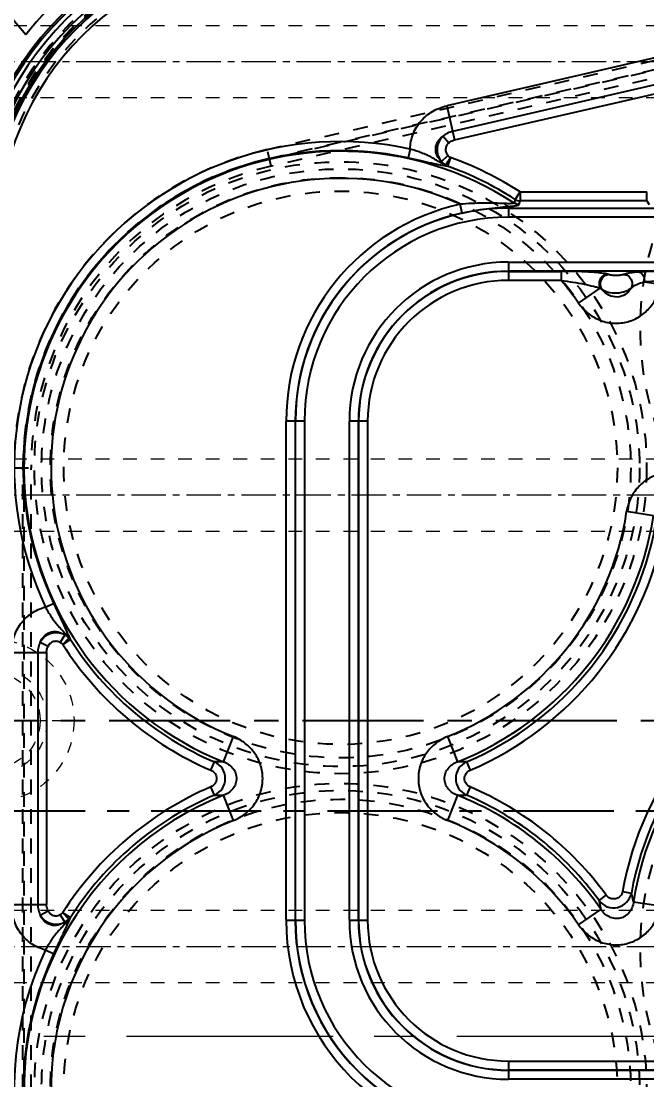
# Model space of a CAD drawing. Header units: millimetres. Extents: x -685 to 1888, y -6001 to 855.
# Drawn here: x 69 to 138.2, y -1263.5 to -1146.2 of the extents above; entities that cross this region are included whole.
import ezdxf

# ---------------------------------------------------------------- set-up
doc = ezdxf.new("R2010")
doc.units = ezdxf.units.MM
doc.header["$LTSCALE"] = 16.335
doc.header["$PDMODE"] = 3
doc.header["$PDSIZE"] = 0.3125
doc.linetypes.add('CENTER', pattern=[0.6, 0.375, -0.075, 0.075, -0.075])
doc.linetypes.add('HIDDEN', pattern=[0.2, 0.1, -0.1])
doc.layers.get('0').update_dxf_attribs({"linetype": 'CONTINUOUS'})
doc.layers.get('Defpoints').update_dxf_attribs({"linetype": 'CONTINUOUS'})
doc.layers.add('cool', color=153, linetype='HIDDEN', lineweight=9)
doc.layers.add('moldbase', color=7, linetype='CONTINUOUS', lineweight=20)
doc.layers.add('DEFAULT_2', color=8, linetype='HIDDEN')
doc.styles.get("Standard").update_dxf_attribs({"font": 'txt', "width": 0.8})
doc.dimstyles.get("Standard").update_dxf_attribs({"dimtxt": 0.15625, "dimasz": 0.1875, "dimexe": 0.125, "dimexo": 0.0625, "dimtad": 0, "dimtih": 1, "dimtoh": 1, "dimdsep": 46, "dimtxsty": 'Standard', "dimcen": 0.09, "dimadec": 0, "dimazin": 0, "dimtp": 0.01, "dimtm": 0.01, "dimtfac": 1, "dimtofl": 0, "dimtmove": 0, "dimatfit": 3, "dimfxl": 0, "dimtolj": 1, "dimarcsym": 0})

# ---------------------------------------------------------------- blocks, each defined once
blk = doc.blocks.new('*D142')
at = {"color": 4, "lineweight": -2}
for p, q in [((98.28, -1135.27), (40.35, -1135.27)), ((40.35, -1140.27), (40.35, -1196.23)), ((40.35, -1307.15), (40.35, -1214.9)), ((98.28, -1312.15), (40.35, -1312.15))]:
    blk.add_line(p, q, dxfattribs=at)
at = {"color": 4}
for points in [[(39.51, -1140.27), (41.18, -1140.27), (40.35, -1135.27)], [(39.51, -1307.15), (41.18, -1307.15), (40.35, -1312.15)]]:
    blk.add_solid(points, dxfattribs=at)
at = {"layer": 'Defpoints', "color": 0}
for p in [(98.28, -1135.27), (40.35, -1312.15), (98.28, -1312.15)]:
    blk.add_point(p, dxfattribs=at)
at = {"color": 6, "insert": (40.35, -1205.57), "char_height": 5, "attachment_point": 5, "rotation": 90}
blk.add_mtext('\\A1;176.88', dxfattribs=at)
blk = doc.blocks.new('124')
at = {"layer": 'cool', "ltscale": 0.932966}
for p, q in [((10.14, -1344.71), (401.48, -1344.71)), ((10.14, -1352.71), (401.48, -1352.71))]:
    blk.add_line(p, q, dxfattribs=at)
at = {"layer": 'cool', "color": 1, "linetype": 'CENTER', "ltscale": 0.621977}
blk.add_line((-4.19, -1348.71), (415.81, -1348.71), dxfattribs=at)
blk = doc.blocks.new('125')
at = {"layer": 'moldbase', "color": 1, "linetype": 'CENTER', "ltscale": 0.55978}
blk.add_line((-944.09, -1223.71), (-924.29, -1223.71), dxfattribs=at)
at = {"layer": 'moldbase', "color": 8, "linetype": 'HIDDEN', "ltscale": 0.746373}
for radius in [9, 6, 5.25]:
    blk.add_circle((-934.19, -1223.71), radius, dxfattribs=at)

msp = doc.modelspace()

# ---------------------------------------------------------------- linework, layer by layer
msp.add_line((69.455, -1147.764), (65.807, -1143.416))
at = {"color": 7, "linetype": 'Continuous'}
for p, q in [((143.271, -1149.34), (116.063, -1155.611)), ((143.926, -1152.185), (116.719, -1158.456)), ((116.937, -1159.404), (144.145, -1153.133)), ((116.063, -1155.611), (116.937, -1159.404)), ((115.655, -1158.981), (116.284, -1159.722)), ((112.019, -1160.411), (111.806, -1161.387)), ((115.49, -1161.791), (116.202, -1161.127)), ((115.936, -1162.165), (116.468, -1161.35)), ((116.468, -1161.35), (116.135, -1162.292)), ((123.639, -1165.997), (124.184, -1165.159)), ((124.184, -1165.159), (124.184, -1166.159)), ((124.184, -1165.159), (138.215, -1165.159)), ((138.215, -1166.159), (138.215, -1165.159)), ((117.771, -1167.499), (117.554, -1166.523)), ((123.639, -1165.997), (123.518, -1166.393)), ((124.066, -1166.557), (124.184, -1166.159)), ((138.215, -1166.159), (124.184, -1166.159)), ((138.215, -1166.159), (138.472, -1166.557)), ((122.899, -1166.77), (122.899, -1167.957)), ((122.899, -1166.957), (167.119, -1166.957)), ((167.119, -1167.957), (122.899, -1167.957)), ((122.899, -1172.93), (122.899, -1174.951)), ((122.899, -1172.93), (167.119, -1172.93)), ((167.119, -1173.93), (122.899, -1173.93)), ((122.899, -1173.952), (128.727, -1173.952)), ((128.727, -1173.952), (128.727, -1174.951)), ((128.727, -1174.951), (122.899, -1174.951)), ((130.663, -1177.474), (133.059, -1175.817)), ((137.968, -1175.121), (139.713, -1175.388)), ((98.291, -1245.819), (98.291, -1190.544)), ((100.312, -1190.544), (98.291, -1190.544)), ((99.291, -1190.544), (99.291, -1245.819)), ((99.313, -1245.819), (99.313, -1190.544)), ((100.312, -1190.544), (100.312, -1245.819)), ((105.286, -1245.819), (105.286, -1190.544)), ((107.307, -1190.544), (105.286, -1190.544)), ((106.285, -1190.544), (106.285, -1245.819)), ((106.307, -1245.819), (106.307, -1190.544)), ((107.307, -1190.544), (107.307, -1245.819)), ((138.948, -1201.013), (135.984, -1200.558)), ((71.647, -1211.146), (72.551, -1210.719)), ((73.771, -1214.218), (73.285, -1215.061)), ((73.562, -1215.271), (74.236, -1214.569)), ((71.07, -1215.01), (71.934, -1215.457)), ((74.405, -1214.734), (73.562, -1215.271)), ((67.878, -1216.165), (71.77, -1216.165)), ((70.797, -1216.165), (70.797, -1244.086)), ((71.77, -1216.165), (71.77, -1244.086)), ((91.353, -1228.268), (92.462, -1225.482)), ((116.151, -1225.482), (117.26, -1228.268)), ((89.965, -1229.206), (90.358, -1228.288)), ((91.353, -1228.268), (90.358, -1228.288)), ((118.255, -1228.288), (118.648, -1229.206)), ((90.358, -1231.963), (89.965, -1231.044)), ((118.648, -1231.044), (118.255, -1231.963)), ((92.462, -1234.769), (91.353, -1231.983)), ((117.26, -1231.983), (116.151, -1234.769)), ((117.26, -1231.983), (118.255, -1231.963)), ((135.523, -1242.634), (136.506, -1242.811)), ((136.749, -1243.776), (136.506, -1242.811)), ((132.925, -1243.636), (133.732, -1243.047)), ((136.749, -1243.776), (139.713, -1244.23)), ((67.878, -1244.086), (71.77, -1244.086)), ((71.07, -1245.24), (71.934, -1244.793)), ((74.236, -1245.682), (73.562, -1244.98)), ((73.562, -1244.98), (74.405, -1245.516)), ((130.663, -1246.316), (133.129, -1244.611)), ((73.771, -1246.032), (73.285, -1245.189)), ((98.291, -1245.819), (100.312, -1245.819)), ((105.286, -1245.819), (107.307, -1245.819)), ((71.647, -1249.104), (72.551, -1249.532)), ((122.899, -1261.411), (122.899, -1263.432)), ((122.899, -1261.411), (200.972, -1261.411)), ((200.972, -1262.41), (122.899, -1262.41)), ((122.899, -1262.432), (288.724, -1262.432)), ((288.724, -1263.432), (122.899, -1263.432))]:
    msp.add_line(p, q, dxfattribs=at)
at = {"color": 1, "linetype": 'CENTER', "ltscale": 2.18358}
msp.add_line((57.305, -1223.709), (354.318, -1223.709), dxfattribs=at)
at = {"color": 1, "linetype": 'CENTER', "ltscale": 1.990328}
msp.add_line((-14.188, -1233.709), (425.812, -1233.709), dxfattribs=at)
at = {"color": 7, "linetype": 'Continuous'}
for centre, radius, start, end in [((98.277, -1170.444), 35.175, 90, 180), ((98.277, -1170.444), 34.971, 90, 180), ((98.277, -1170.444), 34.469, 90, 180), ((98.277, -1170.444), 33.634, 90, 180), ((98.277, -1170.444), 33.132, 90, 180), ((98.277, -1170.444), 32.925, 90, 180), ((98.277, -1170.444), 36.675, 118.19983, 141.80017), ((98.277, -1170.444), 31.922, 90, 180), ((117.002, -1160.469), 2.008, 132.13653, 221.1543), ((104.307, -1195.704), 36.126, 77.67295, 205.30613), ((104.307, -1195.704), 35.127, 77.67433, 205.30399), ((104.307, -1195.704), 35.046, 56.7574, 248.30836), ((104.307, -1195.704), 36.443, 56.94467, 70.50506), ((104.307, -1195.704), 35.444, 56.94467, 70.50506), ((104.307, -1195.704), 32.047, 65.58264, 248.30835), ((122.899, -1190.544), 24.608, 102.54449, 180), ((122.899, -1190.544), 23.608, 102.54449, 180), ((122.899, -1190.544), 23.586, 90, 180), ((122.899, -1190.544), 22.587, 90, 180), ((122.899, -1190.544), 17.613, 90, 180), ((122.899, -1190.544), 16.614, 90, 180), ((122.899, -1190.544), 16.592, 90, 180), ((122.899, -1190.544), 15.592, 90, 180), ((104.307, -1195.704), 32.047, 34.67062, 40.35822), ((104.307, -1195.704), 32.047, 291.69163, 351.28734), ((104.307, -1195.704), 35.046, 291.69173, 351.28724), ((104.307, -1195.704), 35.444, 293.17475, 349.80422), ((104.307, -1195.704), 36.443, 293.17473, 349.80424), ((72.823, -1215.988), 2.008, 61.82702, 150.84122), ((104.307, -1195.704), 36.443, 212.47394, 246.82527), ((104.307, -1195.704), 35.444, 212.47394, 246.82528), ((171.39, -1249.085), 36.443, 113.17473, 169.80424), ((171.39, -1249.085), 35.444, 113.17475, 169.80422), ((171.39, -1249.085), 35.046, 111.69173, 171.28724), ((89.545, -1230.125), 2.01, 293.87447, 66.12563), ((119.068, -1230.125), 2.01, 113.87477, 246.12426), ((104.307, -1264.546), 36.443, 113.17473, 147.52609), ((104.307, -1264.546), 36.443, 36.15371, 66.82526), ((104.307, -1264.546), 35.046, 111.69164, 350.0013), ((104.307, -1264.546), 35.444, 113.17472, 147.52608), ((104.307, -1264.546), 35.046, 34.6707, 68.30827), ((104.307, -1264.546), 35.444, 36.15372, 66.82525), ((104.307, -1264.546), 32.047, 111.69166, 349.42748), ((104.307, -1264.546), 32.047, 34.67061, 68.30837), ((134.533, -1242.431), 2.01, 216.85374, 349.10323), ((72.823, -1244.262), 2.008, 209.15752, 298.17541), ((122.899, -1245.819), 24.608, 180, 270), ((122.899, -1245.819), 23.608, 180, 270), ((122.899, -1245.819), 23.586, 180, 270), ((122.899, -1245.819), 22.587, 180, 270), ((122.899, -1245.819), 17.613, 180, 270), ((122.899, -1245.819), 16.614, 180, 270), ((122.899, -1245.819), 16.592, 180, 270), ((122.899, -1245.819), 15.592, 180, 270), ((104.307, -1264.546), 36.126, 154.69398, 308.28509), ((104.307, -1264.546), 35.127, 154.69536, 308.28297)]:
    msp.add_arc(centre, radius, start, end, dxfattribs=at)
for points, knots in [([(112.019, -1160.411), (112.025, -1159.849), (112.24, -1158.718), (113.131, -1157.251), (114.451, -1156.158), (115.515, -1155.737), (116.063, -1155.611)], [0, 0, 0, 0, 0.2498854, 0.499818, 0.749839, 1, 1, 1, 1]), ([(115.49, -1161.791), (115.291, -1161.612), (115.034, -1161.281), (114.856, -1160.761), (114.826, -1160.341), (114.905, -1159.928), (115.143, -1159.434), (115.436, -1159.135), (115.655, -1158.981)], [0, 0, 0, 0, 0.2457978, 0.3723309, 0.5001044, 0.6280048, 0.7543013, 1, 1, 1, 1]), ([(116.719, -1158.456), (116.527, -1158.5), (116.147, -1158.632), (115.808, -1158.85), (115.655, -1158.981)], [0, 0, 0, 0, 0.4948748, 1, 1, 1, 1]), ([(116.284, -1159.723), (116.33, -1159.684), (116.526, -1159.539), (116.758, -1159.445), (116.937, -1159.404)], [0, 0, 0, 0, 0.2442831, 1, 1, 1, 1]), ([(115.936, -1162.165), (115.783, -1162.099), (115.481, -1161.962), (115.046, -1161.72), (114.618, -1161.462), (114.172, -1161.213), (113.69, -1160.983), (113.165, -1160.776), (112.604, -1160.584), (112.217, -1160.466), (112.019, -1160.411)], [0, 0, 0, 0, 0.1160422, 0.2306939, 0.3465005, 0.463984, 0.5870421, 0.7180166, 0.8567453, 1, 1, 1, 1]), ([(116.284, -1159.723), (116.185, -1159.807), (116.016, -1160.017), (115.909, -1160.405), (115.97, -1160.804), (116.113, -1161.032), (116.202, -1161.127)], [0, 0, 0, 0, 0.2500368, 0.5000291, 0.7499978, 1, 1, 1, 1]), ([(111.805, -1161.387), (112.264, -1161.487), (113.127, -1161.677), (114.311, -1161.938), (115.296, -1162.14), (115.878, -1162.246), (116.135, -1162.292)], [0, 0, 0, 0, 0.3185761, 0.5990602, 0.8226901, 1, 1, 1, 1]), ([(115.49, -1161.791), (115.523, -1161.827), (115.66, -1161.964), (115.814, -1162.085), (115.936, -1162.165)], [0, 0, 0, 0, 0.2530206, 1, 1, 1, 1]), ([(116.468, -1161.35), (116.444, -1161.334), (116.349, -1161.268), (116.261, -1161.191), (116.202, -1161.127)], [0, 0, 0, 0, 0.2538179, 1, 1, 1, 1]), ([(116.135, -1162.292), (116.118, -1162.285), (116.046, -1162.251), (115.981, -1162.205), (115.936, -1162.165)], [0, 0, 0, 0, 0.2391951, 1, 1, 1, 1]), ([(122.478, -1166.448), (122.104, -1166.434), (121.322, -1166.404), (119.679, -1166.389), (118.41, -1166.448), (117.554, -1166.523)], [0, 0, 0, 0, 0.2276749, 0.4768037, 1, 1, 1, 1]), ([(123.518, -1166.393), (123.515, -1166.405), (123.479, -1166.425), (123.414, -1166.438), (123.312, -1166.451), (123.125, -1166.46), (122.843, -1166.46), (122.606, -1166.453), (122.478, -1166.448)], [0, 0, 0, 0, 0.0339014, 0.1000301, 0.1984494, 0.3240793, 0.6356123, 1, 1, 1, 1]), ([(122.899, -1166.77), (122.858, -1166.764), (122.684, -1166.709), (122.551, -1166.566), (122.478, -1166.448)], [0, 0, 0, 0, 0.2305854, 1, 1, 1, 1]), ([(122.899, -1166.77), (123.048, -1166.758), (123.32, -1166.732), (123.639, -1166.691), (123.845, -1166.653), (123.954, -1166.624), (124.025, -1166.597), (124.062, -1166.571), (124.066, -1166.557)], [0, 0, 0, 0, 0.3741638, 0.6832827, 0.8046772, 0.8988221, 0.9633652, 1, 1, 1, 1]), ([(124.066, -1166.557), (124.017, -1166.557), (123.826, -1166.541), (123.638, -1166.472), (123.518, -1166.393)], [0, 0, 0, 0, 0.2521091, 1, 1, 1, 1]), ([(117.771, -1167.499), (118.657, -1167.302), (119.977, -1167.07), (121.693, -1166.872), (122.51, -1166.803), (122.899, -1166.77)], [0, 0, 0, 0, 0.5253093, 0.7742701, 1, 1, 1, 1]), ([(133.857, -1174.265), (133.738, -1174.234), (133.454, -1174.182), (132.973, -1174.121), (132.392, -1174.069), (131.487, -1174.01), (130.256, -1173.964), (129.247, -1173.952), (128.727, -1173.952)], [0, 0, 0, 0, 0.07192, 0.1678691, 0.2826347, 0.411567, 0.6968879, 1, 1, 1, 1]), ([(133.857, -1174.265), (133.699, -1174.272), (133.446, -1174.354), (133.183, -1174.585), (133.02, -1174.822), (132.932, -1175.096), (132.908, -1175.438), (132.981, -1175.684), (133.059, -1175.817)], [0, 0, 0, 0, 0.230112, 0.3644926, 0.5045389, 0.6438605, 0.7765925, 1, 1, 1, 1]), ([(134.027, -1174.319), (133.861, -1174.324), (133.591, -1174.404), (133.308, -1174.647), (133.134, -1174.905), (133.053, -1175.206), (133.053, -1175.58), (133.167, -1175.838), (133.272, -1175.968)], [0, 0, 0, 0, 0.2250145, 0.3589571, 0.4992035, 0.6396345, 0.7740216, 1, 1, 1, 1]), ([(134.027, -1174.319), (134.015, -1174.314), (133.959, -1174.294), (133.902, -1174.277), (133.857, -1174.265)], [0, 0, 0, 0, 0.2194042, 1, 1, 1, 1]), ([(135.637, -1174.29), (135.55, -1174.32), (135.306, -1174.379), (134.858, -1174.427), (134.405, -1174.415), (134.114, -1174.354), (134.027, -1174.319)], [0, 0, 0, 0, 0.1690637, 0.4592196, 0.8269943, 1, 1, 1, 1]), ([(137.386, -1174.032), (137.026, -1174.059), (136.534, -1174.105), (135.952, -1174.204), (135.729, -1174.259), (135.637, -1174.29)], [0, 0, 0, 0, 0.6114456, 0.8351317, 1, 1, 1, 1]), ([(135.637, -1174.29), (135.813, -1174.296), (136.17, -1174.414), (136.517, -1174.82), (136.639, -1175.329), (136.554, -1175.666), (136.469, -1175.815)], [0, 0, 0, 0, 0.2581847, 0.5175488, 0.7488599, 1, 1, 1, 1]), ([(139.783, -1173.952), (139.571, -1173.952), (138.772, -1173.959), (137.972, -1173.989), (137.386, -1174.032)], [0, 0, 0, 0, 0.2653621, 1, 1, 1, 1]), ([(137.387, -1174.032), (137.578, -1174.06), (137.776, -1174.302), (137.89, -1174.593), (137.952, -1174.827), (137.969, -1175.005), (137.968, -1175.121)], [0, 0, 0, 0, 0.4462974, 0.5897418, 0.7339146, 1, 1, 1, 1]), ([(128.727, -1174.951), (129.166, -1175.015), (130.017, -1175.145), (131.219, -1175.357), (132.121, -1175.544), (132.715, -1175.699), (132.957, -1175.776), (133.059, -1175.817)], [0, 0, 0, 0, 0.3009816, 0.5839403, 0.8280387, 0.9255966, 1, 1, 1, 1]), ([(130.663, -1177.474), (130.947, -1177.884), (131.635, -1178.629), (132.938, -1179.405), (134.415, -1179.762), (135.931, -1179.655), (137.342, -1179.087), (138.513, -1178.119), (139.345, -1176.851), (139.638, -1175.881), (139.713, -1175.388)], [0, 0, 0, 0, 0.1250475, 0.2500705, 0.3750479, 0.5000317, 0.6250105, 0.7499789, 0.8749753, 1, 1, 1, 1]), ([(133.059, -1175.817), (133.077, -1175.83), (133.149, -1175.879), (133.22, -1175.93), (133.272, -1175.968)], [0, 0, 0, 0, 0.2635259, 1, 1, 1, 1]), ([(136.469, -1175.815), (136.315, -1176.093), (135.88, -1176.583), (134.942, -1176.886), (133.978, -1176.657), (133.474, -1176.225), (133.272, -1175.968)], [0, 0, 0, 0, 0.2506684, 0.4942318, 0.7418142, 1, 1, 1, 1]), ([(136.469, -1175.815), (136.291, -1175.966), (135.799, -1176.238), (134.917, -1176.427), (134.008, -1176.356), (133.462, -1176.117), (133.272, -1175.968)], [0, 0, 0, 0, 0.2060816, 0.4878342, 0.786522, 1, 1, 1, 1]), ([(136.469, -1175.816), (136.667, -1175.652), (137.132, -1175.335), (137.675, -1175.18), (137.968, -1175.121)], [0, 0, 0, 0, 0.4609637, 1, 1, 1, 1]), ([(137.968, -1175.121), (138.106, -1175.101), (138.709, -1175.025), (139.316, -1174.977), (139.783, -1174.951)], [0, 0, 0, 0, 0.2294871, 1, 1, 1, 1]), ([(145.034, -1198.473), (144.75, -1198.062), (144.062, -1197.318), (142.759, -1196.542), (141.282, -1196.185), (139.765, -1196.292), (138.355, -1196.859), (137.184, -1197.827), (136.351, -1199.095), (136.059, -1200.065), (135.984, -1200.558)], [0, 0, 0, 0, 0.1250472, 0.2500704, 0.3750489, 0.5000326, 0.625011, 0.7499781, 0.8749745, 1, 1, 1, 1]), ([(67.878, -1216.165), (67.878, -1215.603), (68.049, -1214.471), (68.818, -1212.94), (70.048, -1211.742), (71.101, -1211.278), (71.647, -1211.146)], [0, 0, 0, 0, 0.2501446, 0.500177, 0.7501331, 1, 1, 1, 1]), ([(71.647, -1211.146), (71.743, -1211.328), (71.946, -1211.679), (72.262, -1212.18), (72.58, -1212.646), (72.912, -1213.064), (73.256, -1213.442), (73.719, -1213.921), (74.041, -1214.301), (74.236, -1214.569)], [0, 0, 0, 0, 0.1432366, 0.2820843, 0.4130695, 0.5360306, 0.6539211, 0.7692333, 1, 1, 1, 1]), ([(74.405, -1214.734), (74.302, -1214.494), (74.068, -1213.951), (73.65, -1213.037), (73.13, -1211.941), (72.751, -1211.143), (72.55, -1210.718)], [0, 0, 0, 0, 0.1773207, 0.4009606, 0.681457, 1, 1, 1, 1]), ([(71.07, -1215.01), (71.172, -1214.762), (71.397, -1214.409), (71.826, -1214.066), (72.211, -1213.896), (72.627, -1213.831), (73.173, -1213.889), (73.552, -1214.065), (73.771, -1214.218)], [0, 0, 0, 0, 0.2459115, 0.372434, 0.5001995, 0.6281092, 0.7544146, 1, 1, 1, 1]), ([(74.236, -1214.569), (74.201, -1214.536), (74.057, -1214.405), (73.898, -1214.291), (73.771, -1214.218)], [0, 0, 0, 0, 0.2477216, 1, 1, 1, 1]), ([(74.236, -1214.569), (74.253, -1214.581), (74.315, -1214.629), (74.37, -1214.687), (74.405, -1214.734)], [0, 0, 0, 0, 0.2616837, 1, 1, 1, 1]), ([(71.07, -1215.01), (70.978, -1215.189), (70.84, -1215.568), (70.797, -1215.968), (70.797, -1216.165)], [0, 0, 0, 0, 0.5050788, 1, 1, 1, 1]), ([(71.77, -1216.165), (71.77, -1216.102), (71.784, -1215.859), (71.851, -1215.618), (71.934, -1215.457)], [0, 0, 0, 0, 0.2562297, 1, 1, 1, 1]), ([(73.285, -1215.061), (73.172, -1214.996), (72.917, -1214.908), (72.515, -1214.937), (72.161, -1215.13), (71.995, -1215.341), (71.934, -1215.457)], [0, 0, 0, 0, 0.250037, 0.5000297, 0.7499978, 1, 1, 1, 1]), ([(73.285, -1215.061), (73.31, -1215.076), (73.408, -1215.137), (73.499, -1215.21), (73.562, -1215.271)], [0, 0, 0, 0, 0.2462361, 1, 1, 1, 1]), ([(92.462, -1234.769), (92.925, -1234.584), (93.805, -1234.082), (94.854, -1232.986), (95.534, -1231.626), (95.77, -1230.125), (95.534, -1228.623), (94.854, -1227.264), (93.805, -1226.169), (92.925, -1225.666), (92.462, -1225.482)], [0, 0, 0, 0, 0.1250472, 0.2500704, 0.3750489, 0.5000326, 0.625011, 0.7499781, 0.8749745, 1, 1, 1, 1]), ([(116.151, -1225.482), (115.688, -1225.666), (114.808, -1226.169), (113.759, -1227.265), (113.079, -1228.624), (112.843, -1230.126), (113.08, -1231.627), (113.759, -1232.986), (114.808, -1234.082), (115.688, -1234.585), (116.151, -1234.769)], [0, 0, 0, 0, 0.1250472, 0.2500704, 0.3750489, 0.5000326, 0.625011, 0.7499781, 0.8749745, 1, 1, 1, 1]), ([(91.353, -1228.268), (91.751, -1228.41), (92.309, -1228.783), (92.719, -1229.516), (92.832, -1230.125), (92.719, -1230.734), (92.309, -1231.467), (91.751, -1231.841), (91.353, -1231.983)], [0, 0, 0, 0, 0.2549557, 0.3787364, 0.5000061, 0.6212727, 0.7450571, 1, 1, 1, 1]), ([(117.26, -1231.983), (116.862, -1231.841), (116.304, -1231.467), (115.894, -1230.734), (115.781, -1230.125), (115.894, -1229.516), (116.304, -1228.783), (116.862, -1228.41), (117.26, -1228.268)], [0, 0, 0, 0, 0.2549549, 0.3787354, 0.5000052, 0.6212722, 0.7450568, 1, 1, 1, 1]), ([(118.255, -1228.288), (118.174, -1228.286), (117.842, -1228.279), (117.51, -1228.273), (117.26, -1228.268)], [0, 0, 0, 0, 0.2447141, 1, 1, 1, 1]), ([(89.965, -1229.206), (90.142, -1229.282), (90.462, -1229.54), (90.644, -1230.125), (90.462, -1230.711), (90.142, -1230.968), (89.965, -1231.044)], [0, 0, 0, 0, 0.2502706, 0.5000111, 0.7497492, 1, 1, 1, 1]), ([(118.648, -1231.044), (118.471, -1230.968), (118.151, -1230.711), (117.969, -1230.125), (118.151, -1229.54), (118.471, -1229.282), (118.648, -1229.206)], [0, 0, 0, 0, 0.2502707, 0.5000111, 0.7497491, 1, 1, 1, 1]), ([(90.358, -1231.963), (90.439, -1231.965), (90.771, -1231.971), (91.103, -1231.978), (91.353, -1231.983)], [0, 0, 0, 0, 0.2446695, 1, 1, 1, 1]), ([(135.523, -1242.634), (135.489, -1242.824), (135.309, -1243.193), (134.78, -1243.503), (134.168, -1243.456), (133.846, -1243.203), (133.732, -1243.047)], [0, 0, 0, 0, 0.2502707, 0.5000111, 0.7497491, 1, 1, 1, 1]), ([(132.925, -1243.636), (132.942, -1243.716), (133.01, -1244.041), (133.078, -1244.365), (133.129, -1244.611)], [0, 0, 0, 0, 0.2447141, 1, 1, 1, 1]), ([(136.749, -1243.776), (136.7, -1244.196), (136.462, -1244.823), (135.839, -1245.387), (135.271, -1245.635), (134.652, -1245.661), (133.846, -1245.426), (133.357, -1244.966), (133.129, -1244.611)], [0, 0, 0, 0, 0.254955, 0.3787355, 0.5000052, 0.6212722, 0.7450568, 1, 1, 1, 1]), ([(71.647, -1249.104), (71.101, -1248.973), (70.048, -1248.509), (68.817, -1247.311), (68.049, -1245.779), (67.878, -1244.648), (67.878, -1244.086)], [0, 0, 0, 0, 0.2498854, 0.4998181, 0.749839, 1, 1, 1, 1]), ([(70.797, -1244.086), (70.797, -1244.283), (70.84, -1244.683), (70.978, -1245.062), (71.07, -1245.24)], [0, 0, 0, 0, 0.4948752, 1, 1, 1, 1]), ([(71.934, -1244.793), (71.907, -1244.741), (71.81, -1244.517), (71.77, -1244.27), (71.77, -1244.086)], [0, 0, 0, 0, 0.2442835, 1, 1, 1, 1]), ([(71.934, -1244.793), (71.994, -1244.909), (72.161, -1245.121), (72.515, -1245.313), (72.918, -1245.342), (73.172, -1245.254), (73.285, -1245.189)], [0, 0, 0, 0, 0.2500368, 0.5000291, 0.7499978, 1, 1, 1, 1]), ([(73.562, -1244.98), (73.541, -1245), (73.455, -1245.078), (73.36, -1245.146), (73.285, -1245.189)], [0, 0, 0, 0, 0.2538168, 1, 1, 1, 1]), ([(130.663, -1246.316), (130.947, -1246.727), (131.635, -1247.471), (132.938, -1248.247), (134.415, -1248.604), (135.932, -1248.497), (137.342, -1247.929), (138.513, -1246.962), (139.345, -1245.694), (139.638, -1244.724), (139.713, -1244.23)], [0, 0, 0, 0, 0.1250472, 0.2500704, 0.3750489, 0.5000326, 0.625011, 0.7499781, 0.8749745, 1, 1, 1, 1]), ([(73.771, -1246.032), (73.552, -1246.186), (73.172, -1246.362), (72.626, -1246.419), (72.21, -1246.354), (71.825, -1246.184), (71.397, -1245.841), (71.172, -1245.488), (71.07, -1245.24)], [0, 0, 0, 0, 0.2457978, 0.3723309, 0.5001044, 0.6280048, 0.7543013, 1, 1, 1, 1]), ([(74.236, -1245.682), (74.138, -1245.816), (73.936, -1246.079), (73.603, -1246.448), (73.256, -1246.808), (72.912, -1247.187), (72.58, -1247.605), (72.26, -1248.069), (71.948, -1248.573), (71.746, -1248.924), (71.647, -1249.104)], [0, 0, 0, 0, 0.1160553, 0.2306875, 0.3464968, 0.4639817, 0.5870368, 0.7180112, 0.856743, 1, 1, 1, 1]), ([(72.55, -1249.532), (72.751, -1249.108), (73.13, -1248.31), (73.65, -1247.214), (74.068, -1246.3), (74.302, -1245.757), (74.405, -1245.516)], [0, 0, 0, 0, 0.3185704, 0.5990557, 0.822688, 1, 1, 1, 1]), ([(73.771, -1246.032), (73.814, -1246.007), (73.979, -1245.905), (74.131, -1245.782), (74.236, -1245.682)], [0, 0, 0, 0, 0.2530197, 1, 1, 1, 1]), ([(74.405, -1245.516), (74.394, -1245.532), (74.344, -1245.593), (74.285, -1245.647), (74.236, -1245.682)], [0, 0, 0, 0, 0.2391952, 1, 1, 1, 1])]:
    msp.add_open_spline(points, degree=3, knots=knots, dxfattribs=at)
msp.add_open_spline([(123.639, -1165.997), (123.798, -1166.1), (123.995, -1166.158), (124.184, -1166.159)], degree=3, dxfattribs=at)
at = {"layer": 'DEFAULT_2', "color": 8, "linetype": 'HIDDEN'}
for p, q in [((96.186, -1160.469), (163.269, -1145.008)), ((96.411, -1161.446), (163.495, -1145.985)), ((163.515, -1146.075), (96.432, -1161.537)), ((163.696, -1146.857), (96.612, -1162.319)), ((96.612, -1162.319), (96.186, -1160.469)), ((68.148, -1195.704), (70.046, -1195.704)), ((69.151, -1264.546), (69.151, -1195.704)), ((69.244, -1195.704), (69.244, -1264.546)), ((70.046, -1264.546), (70.046, -1195.704))]:
    msp.add_line(p, q, dxfattribs=at)
for centre, radius in [((171.39, -1180.242), 33.886), ((104.307, -1195.704), 33.886), ((104.307, -1195.704), 33.094), ((104.307, -1195.704), 32.128), ((104.307, -1195.704), 30.644), ((171.39, -1249.085), 33.886), ((104.307, -1264.546), 33.886), ((104.307, -1264.546), 33.094), ((104.307, -1264.546), 32.128), ((104.307, -1264.546), 30.644)]:
    msp.add_circle(centre, radius, dxfattribs=at)
for centre, radius, start in [((98.277, -1170.444), 33.844, 90), ((98.277, -1170.444), 33.343, 90), ((98.277, -1170.444), 33.23, 90), ((98.277, -1170.444), 32.228, 90), ((104.307, -1195.704), 36.158, 102.97897), ((104.307, -1195.704), 35.156, 102.97897), ((104.307, -1195.704), 35.063, 102.97897), ((104.307, -1195.704), 34.261, 102.97897)]:
    msp.add_arc(centre, radius, start, 180, dxfattribs=at)
at = {"layer": 'moldbase', "color": 1, "linetype": 'CENTER', "ltscale": 3.731864}
msp.add_line((505.812, -1258.709), (-94.188, -1258.709), dxfattribs=at)

# ---------------------------------------------------------------- block references
for name, p in [('125', (1000, 0)), ('124', (0, 198)), ('124', (0, 150)), ('124', (0, 100))]:
    msp.add_blockref(name, p)

# ---------------------------------------------------------------- dimensions: what is measured, and where the dimension line sits
dim = msp.add_linear_dim(base=(40.345, -1312.149), p1=(98.277, -1135.269), p2=(98.277, -1312.149), angle=90, dimstyle='Standard', override={"dimtxt": 5, "dimasz": 5, "dimexe": 0, "dimexo": 0, "dimgap": 0, "dimtih": 0, "dimtoh": 0, "dimzin": 0, "dimcen": 0, "dimclrd": 4, "dimclre": 4, "dimclrt": 6, "dimadec": 2, "dimtp": 0, "dimtm": 0, "dimtzin": 0})
dim.commit()
dim.dimension.update_dxf_attribs({"geometry": '*D142', "text_midpoint": (40.345, -1205.567), "dimtype": 160})

doc.saveas('drawing.dxf')
